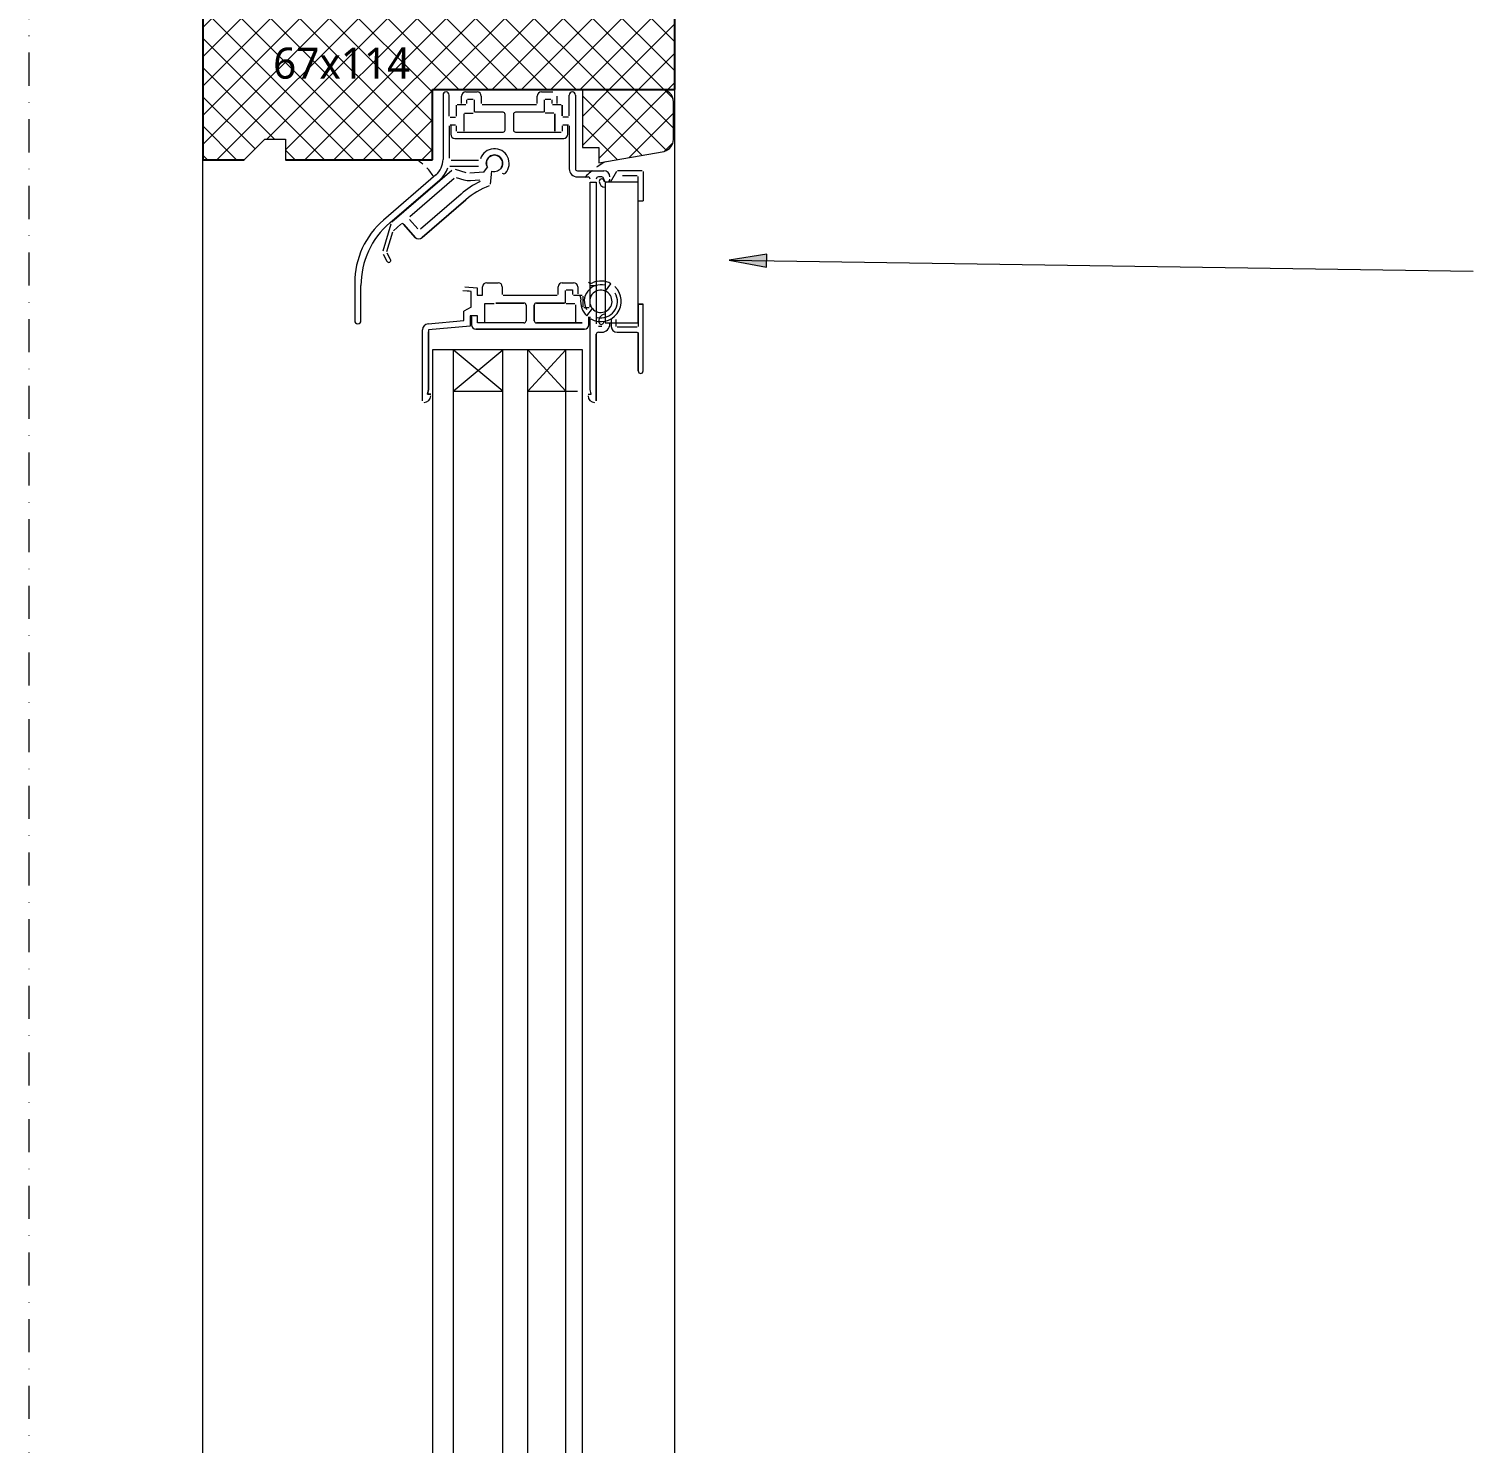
# Model space of a CAD drawing. Header units: millimetres. Extents: x 2927 to 18500, y -7154 to 6447.
# Drawn here: x 4138.3 to 4487.1, y 3520.2 to 3861.8 of the extents above; entities that cross this region are included whole.
import ezdxf

# ---------------------------------------------------------------- set-up
doc = ezdxf.new("R2010")
doc.units = ezdxf.units.MM
doc.linetypes.add('MV_hidden', pattern=[3.75, 2.5, -1.25])
doc.linetypes.add('MV_stramien', pattern=[16, 8, -4, 0, -4])
for name, color, linetype, lineweight in [('A-DETL', 90, 'Continuous', 13), ('A-DETL-GENF', 92, 'Continuous', 18), ('A-DETL-MEDM', 33, 'Continuous', 18), ('G-ANNO-TEXT', 231, 'Continuous', 13)]:
    doc.layers.add(name, color=color, linetype=linetype, lineweight=lineweight)
doc.styles.add('Segoe UI', font='segoeui.ttf', dxfattribs={"height": 7.5})
pattern_1 = [(45, (0, 0), (-3.535534, 3.535534), []), (135, (0, 0), (-3.535534, -3.535534), [])]

# ---------------------------------------------------------------- blocks, each defined once
blk = doc.blocks.new('31 dubbel_glas1 - Type 1-3227790-Details Domera')
at = {"layer": 'A-DETL-GENF', "lineweight": 13}
for p, q in [((392.91, 0), (1.99, 0)), ((392.91, -36.19), (392.91, 0)), ((392.91, -5), (2, -5)), ((2, -14.6), (10, -5)), ((10, -17), (10, -5)), ((382.91, -5), (382.91, -17)), ((382.91, -17), (392.91, -5)), ((382.91, -5), (392.91, -17)), ((2, -7.4), (10, -17)), ((2, -17), (392.91, -17)), ((2, -23), (392.91, -23)), ((2, -30.35), (10, -23)), ((10, -35), (10, -23)), ((382.91, -23), (382.91, -35)), ((382.91, -32.19), (392.91, -23)), ((382.91, -23), (392.91, -32.19)), ((2, -24.84), (10, -32.19)), ((2, -32.19), (392.91, -32.19)), ((17, -36.19), (392.91, -36.19))]:
    blk.add_line(p, q, dxfattribs=at)

msp = doc.modelspace()

# ---------------------------------------------------------------- hatches: boundary and pattern name
at = {"layer": 'A-DETL-GENF', "lineweight": 13}
h = msp.add_hatch(dxfattribs=at)
h.set_pattern_fill('FP_12', color=250, style=0, pattern_type=2)
h.set_pattern_definition(pattern_1)
h.paths.add_polyline_path([(4180.28, 3830.14), (4190.28, 3830.14), (4195.28, 3835.14), (4200.28, 3835.14), (4200.28, 3830.14), (4235.78, 3830.14), (4235.78, 3847.14), (4294.28, 3847.14), (4294.28, 3897.14), (4243.28, 3897.14), (4243.28, 3896.04), (4243.54, 3896.01), (4243.78, 3895.91), (4243.99, 3895.75), (4244.15, 3895.54), (4244.25, 3895.3), (4244.28, 3895.04), (4244.25, 3894.78), (4244.15, 3894.54), (4243.99, 3894.33), (4243.78, 3894.17), (4243.54, 3894.07), (4243.28, 3894.04), (4243.28, 3889.72), (4243.54, 3889.68), (4243.78, 3889.58), (4243.99, 3889.42), (4244.15, 3889.22), (4244.25, 3888.98), (4244.28, 3888.72), (4244.25, 3888.46), (4244.15, 3888.22), (4243.99, 3888.01), (4243.78, 3887.85), (4243.54, 3887.75), (4243.28, 3887.72), (4243.28, 3883.4), (4243.54, 3883.36), (4243.78, 3883.26), (4243.99, 3883.1), (4244.15, 3882.9), (4244.25, 3882.65), (4244.28, 3882.4), (4244.25, 3882.14), (4244.15, 3881.9), (4243.99, 3881.69), (4243.78, 3881.53), (4243.54, 3881.43), (4243.28, 3881.4), (4243.28, 3877.14), (4241.26, 3877.14), (4241.23, 3876.89), (4241.13, 3876.64), (4240.97, 3876.44), (4240.76, 3876.28), (4240.52, 3876.18), (4240.26, 3876.14), (4240, 3876.18), (4239.76, 3876.28), (4239.55, 3876.44), (4239.4, 3876.64), (4239.3, 3876.89), (4239.26, 3877.14), (4234.94, 3877.14), (4234.91, 3876.89), (4234.81, 3876.64), (4234.65, 3876.44), (4234.44, 3876.28), (4234.2, 3876.18), (4233.94, 3876.14), (4233.68, 3876.18), (4233.44, 3876.28), (4233.23, 3876.44), (4233.07, 3876.64), (4232.97, 3876.89), (4232.94, 3877.14), (4228.62, 3877.14), (4228.58, 3876.89), (4228.48, 3876.64), (4228.32, 3876.44), (4228.12, 3876.28), (4227.88, 3876.18), (4227.62, 3876.14), (4227.36, 3876.18), (4227.12, 3876.28), (4226.91, 3876.44), (4226.75, 3876.64), (4226.65, 3876.89), (4226.62, 3877.14), (4222.29, 3877.14), (4222.26, 3876.89), (4222.16, 3876.64), (4222, 3876.44), (4221.79, 3876.28), (4221.55, 3876.18), (4221.29, 3876.14), (4221.04, 3876.18), (4220.79, 3876.28), (4220.59, 3876.44), (4220.43, 3876.64), (4220.33, 3876.89), (4220.29, 3877.14), (4215.97, 3877.14), (4215.94, 3876.89), (4215.84, 3876.64), (4215.68, 3876.44), (4215.47, 3876.28), (4215.23, 3876.18), (4214.97, 3876.14), (4214.71, 3876.18), (4214.47, 3876.28), (4214.27, 3876.44), (4214.11, 3876.64), (4214.01, 3876.89), (4213.97, 3877.14), (4213.28, 3877.14), (4213.28, 3881.4), (4213.03, 3881.43), (4212.78, 3881.53), (4212.58, 3881.69), (4212.42, 3881.9), (4212.32, 3882.14), (4212.28, 3882.4), (4212.32, 3882.65), (4212.42, 3882.9), (4212.58, 3883.1), (4212.78, 3883.26), (4213.03, 3883.36), (4213.28, 3883.4), (4213.28, 3887.72), (4213.03, 3887.75), (4212.78, 3887.85), (4212.58, 3888.01), (4212.42, 3888.22), (4212.32, 3888.46), (4212.28, 3888.72), (4212.32, 3888.98), (4212.42, 3889.22), (4212.58, 3889.42), (4212.78, 3889.63), (4180.28, 3883.9), (4180.28, 3849.34)])
h = msp.add_hatch(dxfattribs=at)
h.set_pattern_fill('FP_12', color=250, style=0, pattern_type=2)
h.set_pattern_definition(pattern_1)
h.paths.add_polyline_path([(4275.97, 3829.43), (4291.74, 3832.18), (4292.35, 3832.41), (4292.9, 3832.77), (4293.35, 3833.25), (4293.69, 3833.81), (4293.9, 3834.43), (4293.97, 3835.08), (4293.97, 3844.14), (4293.87, 3844.92), (4293.57, 3845.64), (4293.09, 3846.27), (4292.47, 3846.74), (4291.75, 3847.04), (4290.97, 3847.14), (4271.97, 3847.14), (4271.97, 3833.14), (4275.97, 3833.14)])
at = {"layer": 'G-ANNO-TEXT'}
msp.add_hatch(color=7, dxfattribs=at).paths.add_polyline_path([(4307.46, 3805.89), (4316.43, 3804.17), (4316.48, 3807.34)])

# ---------------------------------------------------------------- linework, layer by layer
at = {"layer": 'A-DETL', "linetype": 'MV_stramien', "lineweight": 18}
msp.add_line((4138.28, 4194.14), (4138.28, 3420.83), dxfattribs=at)
at = {"layer": 'A-DETL', "lineweight": 18}
for p, q in [((4238.31, 3845.77), (4238.31, 3830.25)), ((4239.81, 3840.67), (4239.81, 3845.77)), ((4242.81, 3843.72), (4242.81, 3845.52)), ((4243.81, 3846.52), (4246.56, 3846.52)), ((4244.06, 3843.72), (4244.06, 3844.62)), ((4244.26, 3844.82), (4245.61, 3844.82)), ((4245.81, 3844.62), (4245.81, 3841.62)), ((4247.56, 3845.52), (4247.56, 3843.72)), ((4261.06, 3843.72), (4261.06, 3845.52)), ((4262.06, 3846.52), (4264.81, 3846.52)), ((4262.81, 3841.62), (4262.81, 3844.62)), ((4263.01, 3844.82), (4264.36, 3844.82)), ((4264.56, 3844.62), (4264.56, 3843.72)), ((4265.81, 3845.52), (4265.81, 3843.72)), ((4268.78, 3840.72), (4268.78, 3845.77)), ((4270.28, 3845.77), (4270.28, 3827.99)), ((4271.97, 3847.14), (4271.97, 3833.14)), ((4293.97, 3835.08), (4293.97, 3844.14)), ((4294.28, 3537.62), (4294.28, 3847.14)), ((4294.28, 3391.33), (4294.28, 3847.14)), ((4241.56, 3840.67), (4241.56, 3843.32)), ((4241.76, 3843.52), (4243.86, 3843.52)), ((4243.31, 3841.22), (4243.31, 3837.02)), ((4243.51, 3841.42), (4245.61, 3841.42)), ((4252.81, 3841.62), (4246.01, 3841.62)), ((4247.76, 3843.52), (4260.86, 3843.52)), ((4253.31, 3837.32), (4253.31, 3841.12)), ((4255.31, 3841.12), (4255.31, 3837.32)), ((4262.61, 3841.62), (4255.81, 3841.62)), ((4265.11, 3841.42), (4263.01, 3841.42)), ((4264.76, 3843.52), (4266.86, 3843.52)), ((4265.31, 3841.22), (4265.31, 3837.02)), ((4265.31, 3837.02), (4265.31, 3841.22)), ((4267.06, 3840.72), (4267.06, 3843.32)), ((4267.06, 3843.32), (4267.06, 3840.72)), ((4239.81, 3838.32), (4239.81, 3830.52)), ((4240.01, 3840.47), (4241.36, 3840.47)), ((4241.36, 3838.52), (4240.01, 3838.52)), ((4240.16, 3838.32), (4240.16, 3836.32)), ((4241.56, 3837.02), (4241.56, 3838.32)), ((4267.06, 3838.32), (4267.06, 3837.02)), ((4267.26, 3840.52), (4268.58, 3840.52)), ((4268.58, 3838.52), (4267.26, 3838.52)), ((4268.46, 3836.32), (4268.46, 3838.32)), ((4268.78, 3838.32), (4268.78, 3827.99)), ((4190.28, 3830.14), (4195.28, 3835.14)), ((4195.28, 3835.14), (4200.28, 3835.14)), ((4200.28, 3835.14), (4200.28, 3830.14)), ((4241.16, 3835.32), (4267.46, 3835.32)), ((4241.76, 3836.82), (4252.81, 3836.82)), ((4255.81, 3836.82), (4266.86, 3836.82)), ((4180.28, 3537.36), (4180.28, 3830.14)), ((4271.97, 3833.14), (4275.97, 3833.14)), ((4275.97, 3833.14), (4275.97, 3829.43)), ((4275.97, 3829.43), (4291.74, 3832.18)), ((4240.4, 3827.57), (4225.98, 3815.09)), ((4246.88, 3828.52), (4239.95, 3828.52)), ((4240.31, 3830.02), (4246.88, 3830.02)), ((4243.89, 3827.01), (4241.34, 3827.77)), ((4248.14, 3827.15), (4244.78, 3826.91)), ((4248.14, 3827.15), (4249.02, 3828.34)), ((4249.77, 3824.29), (4250.13, 3827.42)), ((4270.78, 3827.49), (4277.13, 3827.49)), ((4278.75, 3824.74), (4280.28, 3827.38)), ((4286.44, 3827.48), (4280.45, 3827.48)), ((4286.64, 3827.28), (4286.64, 3820.24)), ((4236.58, 3826.47), (4223.93, 3815.59)), ((4225.43, 3814.9), (4237.56, 3825.33)), ((4230.28, 3816.43), (4241.04, 3825.74)), ((4241.51, 3825.84), (4243.37, 3825.28)), ((4241.51, 3825.84), (4243.37, 3825.28)), ((4244.91, 3825.11), (4247.18, 3825.28)), ((4270.78, 3825.99), (4273.33, 3825.99)), ((4273.83, 3799.73), (4273.83, 3824.73)), ((4273.83, 3824.73), (4275.33, 3824.73)), ((4275.33, 3824.73), (4275.33, 3799.81)), ((4276.63, 3825.99), (4275.83, 3825.99)), ((4285.44, 3824.74), (4277.44, 3824.74)), ((4277.44, 3824.74), (4277.44, 3790.74)), ((4285.24, 3826.28), (4281.65, 3826.28)), ((4285.44, 3820.24), (4285.44, 3826.08)), ((4285.44, 3790.74), (4285.44, 3824.74)), ((4242.68, 3821.87), (4232.9, 3813.41)), ((4243.86, 3820.51), (4233.28, 3811.36)), ((4233.28, 3811.36), (4243.86, 3820.51)), ((4285.44, 3820.24), (4286.64, 3820.24)), ((4225.67, 3814.62), (4223.74, 3808.07)), ((4224.76, 3807.99), (4226.17, 3812.77)), ((4228.16, 3814.6), (4226.32, 3813.01)), ((4226.32, 3813.01), (4228.16, 3814.6)), ((4231.59, 3811.41), (4228.87, 3814.55)), ((4228.87, 3814.55), (4231.59, 3811.41)), ((4232.19, 3813.46), (4230.23, 3815.73)), ((4223.83, 3807.31), (4224.76, 3805.62)), ((4225.65, 3806.08), (4224.8, 3807.61)), ((4216.98, 3800.43), (4216.98, 3791.29)), ((4218.48, 3791.29), (4218.48, 3799.74)), ((4243.61, 3799.49), (4246.58, 3799.23)), ((4246.58, 3799.23), (4246.58, 3797.44)), ((4247.86, 3797.44), (4247.86, 3799.44)), ((4248.86, 3800.44), (4251.61, 3800.44)), ((4252.61, 3799.44), (4252.61, 3797.64)), ((4266.11, 3797.64), (4266.11, 3799.44)), ((4266.11, 3797.64), (4266.11, 3799.44)), ((4267.11, 3800.44), (4269.86, 3800.44)), ((4268.06, 3798.74), (4269.61, 3798.74)), ((4269.61, 3798.74), (4269.61, 3797.64)), ((4270.86, 3799.44), (4270.86, 3797.74)), ((4273.83, 3794.64), (4273.83, 3799.73)), ((4275.33, 3799.73), (4273.83, 3799.73)), ((4275.33, 3799.73), (4275.33, 3790.49)), ((4277.52, 3798.43), (4278.85, 3800.22)), ((4244.62, 3798.4), (4243.11, 3798.53)), ((4245.08, 3798.36), (4243.11, 3798.53)), ((4245.08, 3794.56), (4245.08, 3798.36)), ((4245.08, 3794.56), (4245.08, 3797.9)), ((4246.58, 3797.44), (4247.86, 3797.44)), ((4248.36, 3795.34), (4248.36, 3790.94)), ((4250.66, 3795.34), (4248.36, 3795.34)), ((4251.06, 3795.54), (4257.86, 3795.54)), ((4257.86, 3795.54), (4251.06, 3795.54)), ((4252.81, 3797.44), (4265.91, 3797.44)), ((4260.86, 3795.54), (4267.66, 3795.54)), ((4267.66, 3795.54), (4260.86, 3795.54)), ((4267.86, 3795.54), (4267.86, 3798.54)), ((4270.16, 3795.34), (4268.06, 3795.34)), ((4269.81, 3797.44), (4271.91, 3797.44)), ((4272.11, 3797.24), (4272.11, 3794.64)), ((4285.44, 3795.24), (4286.64, 3795.24)), ((4286.64, 3795.24), (4285.44, 3795.24)), ((4285.44, 3795.24), (4285.44, 3789.88)), ((4286.64, 3779.13), (4286.64, 3795.24)), ((4245.08, 3794.56), (4243.33, 3793.56)), ((4243.33, 3791.3), (4243.33, 3793.56)), ((4244.83, 3792.44), (4244.83, 3789.92)), ((4246.61, 3792.44), (4244.83, 3792.44)), ((4245.21, 3790.24), (4245.21, 3792.44)), ((4245.21, 3792.24), (4245.21, 3790.24)), ((4245.21, 3792.24), (4245.21, 3790.24)), ((4246.61, 3790.74), (4246.61, 3792.44)), ((4258.36, 3795.04), (4258.36, 3791.24)), ((4260.36, 3791.24), (4260.36, 3795.04)), ((4260.36, 3795.04), (4260.36, 3791.24)), ((4270.36, 3790.94), (4270.36, 3795.14)), ((4272.31, 3794.44), (4273.63, 3794.44)), ((4273.05, 3792.42), (4274.38, 3794.21)), ((4273.51, 3790.24), (4273.51, 3792.24)), ((4273.51, 3790.24), (4273.51, 3792.24)), ((4273.51, 3792.24), (4273.51, 3790.24)), ((4273.83, 3774.64), (4273.83, 3792.24)), ((4233.33, 3771.92), (4233.33, 3789.05)), ((4234.7, 3790.54), (4243.33, 3791.3)), ((4244.83, 3789.92), (4234.83, 3789.05)), ((4234.83, 3789.05), (4234.83, 3774.64)), ((4234.83, 3774.64), (4234.83, 3788.59)), ((4246.21, 3789.24), (4272.51, 3789.24)), ((4246.21, 3789.24), (4272.51, 3789.24)), ((4259.36, 3789.24), (4246.21, 3789.24)), ((4257.86, 3790.74), (4246.61, 3790.74)), ((4272.51, 3789.24), (4259.36, 3789.24)), ((4271.91, 3790.74), (4260.86, 3790.74)), ((4260.86, 3790.74), (4271.91, 3790.74)), ((4275.83, 3789.99), (4276.63, 3789.99)), ((4275.83, 3788.49), (4276.63, 3788.49)), ((4277.44, 3790.74), (4285.44, 3790.74)), ((4278.94, 3791.54), (4278.94, 3789.88)), ((4280.14, 3789.88), (4280.14, 3791.54)), ((4285.24, 3789.68), (4280.34, 3789.68)), ((4285.24, 3789.68), (4280.34, 3789.68)), ((4280.34, 3788.48), (4285.24, 3788.48)), ((4280.34, 3788.48), (4285.24, 3788.48)), ((4280.34, 3788.48), (4285.24, 3788.48)), ((4285.44, 3779.13), (4285.44, 3788.48)), ((4285.44, 3788.28), (4285.44, 3779.13)), ((4275.33, 3771.92), (4275.33, 3787.99)), ((4275.33, 3787.99), (4275.33, 3771.92)), ((4180.28, 3363.24), (4180.28, 3778.24)), ((4234.53, 3773.52), (4234.83, 3774.64)), ((4234.83, 3774.64), (4234.53, 3773.52)), ((4274.13, 3773.52), (4273.83, 3774.64)), ((4235.33, 3773.52), (4234.53, 3773.52)), ((4234.53, 3773.52), (4235.33, 3773.52)), ((4273.33, 3773.52), (4274.13, 3773.52))]:
    msp.add_line(p, q, dxfattribs=at)
for centre, radius, start, end in [((4239.06, 3845.77), 0.75, 0, 180), ((4243.81, 3845.52), 1, 90, 180), ((4246.56, 3845.52), 1, 0, 90), ((4262.06, 3845.52), 1, 90, 180), ((4269.53, 3845.77), 0.75, 0, 180), ((4290.97, 3844.14), 3, 0, 90), ((4252.81, 3841.12), 0.5, 0, 90), ((4255.81, 3841.12), 0.5, 90, 180), ((4252.81, 3837.32), 0.5, 270, 0), ((4255.81, 3837.32), 0.5, 180, 270), ((4241.16, 3836.32), 1, 180, 270), ((4267.46, 3836.32), 1, 270, 0), ((4290.97, 3835.08), 3, 284.8758, 0), ((4233.31, 3830.25), 5, 310.8, 0), ((4250.73, 3829.27), 3.55, 318.4353, 162.0226), ((4250.73, 3829.27), 2.05, 320.3077, 198.6923), ((4250.73, 3829.27), 2.05, 320.3077, 198.6923), ((4250.73, 3829.27), 1.95, 251.9206, 208.4771), ((4233.31, 3830.25), 6.5, 310.8, 341.3949), ((4253.02, 3827.25), 0.5, 219, 318.4353), ((4270.78, 3827.99), 2, 180, 270), ((4270.78, 3827.99), 0.5, 180, 270), ((4277.13, 3825.99), 1.5, 0, 90), ((4256.42, 3805.99), 21, 115.7799, 130.868), ((4244.6, 3829.4), 4.3, 253.3299, 274.1297), ((4244.6, 3829.4), 4.3, 253.3299, 274.1297), ((4256.42, 3805.99), 19.2, 111.2689, 130.868), ((4273.33, 3825.49), 0.5, 0, 90), ((4273.33, 3825.49), 0.5, 0, 90), ((4275.83, 3825.49), 0.5, 90, 180), ((4276.64, 3824.92), 0.6, 0, 180), ((4277.44, 3824.92), 1.4, 180, 269.8107), ((4276.63, 3825.49), 0.5, 0, 90), ((4277.88, 3825.48), 0.75, 180, 0), ((4236.98, 3800.43), 20, 130.6957, 180), ((4238.48, 3799.74), 20, 130.6957, 180), ((4228.49, 3814.22), 0.5, 40.9247, 130.868), ((4232.46, 3812.3), 1.25, 225.5021, 310.868), ((4232.46, 3812.3), 1.25, 225.5021, 310.868), ((4225.2, 3805.86), 0.5, 209.0401, 26.0854), ((4248.86, 3799.44), 1, 90, 180), ((4251.61, 3799.44), 1, 0, 90), ((4267.11, 3799.44), 1, 90, 180), ((4269.86, 3799.44), 1, 0, 90), ((4276.43, 3795.96), 4, 75.4061, 209.7734), ((4274.04, 3801.35), 1, 233.3517, 293.9108), ((4276.43, 3795.96), 4.9, 240.3852, 46.3182), ((4276.43, 3795.96), 4.9, 60.3852, 113.9108), ((4257.86, 3795.04), 0.5, 0, 90), ((4260.86, 3795.04), 0.5, 90, 180), ((4270.58, 3796.7), 1, 352.7926, 48.0474), ((4276.43, 3795.96), 4.9, 172.7926, 226.3182), ((4276.43, 3795.96), 2.7, 66.1913, 220.5121), ((4276.43, 3795.96), 2.7, 66.1913, 220.5121), ((4276.43, 3795.96), 2.7, 220.5239, 66.1788), ((4276.43, 3795.96), 4, 256.93, 29.7734), ((4277.73, 3791.14), 1.8, 92.5417, 181.7834), ((4217.73, 3791.29), 0.75, 180, 0), ((4234.83, 3789.05), 1.5, 95, 180), ((4246.21, 3790.24), 1, 180, 270), ((4246.21, 3790.24), 1, 180, 270), ((4246.21, 3790.24), 1, 180, 270), ((4257.86, 3791.24), 0.5, 270, 0), ((4260.86, 3791.24), 0.5, 180, 270), ((4272.51, 3790.24), 1, 270, 0), ((4272.51, 3790.24), 1, 270, 0), ((4272.51, 3790.24), 1, 270, 0), ((4275.83, 3787.99), 0.5, 90, 180), ((4276.53, 3790.99), 0.6, 171.2885, 10.9547), ((4276.63, 3790.49), 2, 270, 0), ((4276.63, 3790.49), 2, 270, 360), ((4276.63, 3790.49), 2, 270, 360), ((4280.34, 3789.88), 1.4, 180, 270), ((4286.04, 3779.13), 0.6, 180, 0), ((4233.73, 3773.12), 1.6, 270, 360), ((4274.93, 3773.12), 1.6, 180, 270)]:
    msp.add_arc(centre, radius, start, end, dxfattribs=at)
at = {"layer": 'A-DETL', "linetype": 'MV_hidden', "lineweight": 18}
for centre, radius, start, end in [((4226.25, 3820.33), 11.33, 31.5104, 60.023), ((4289.44, 3809.04), 23.85, 120.0447, 136.6894)]:
    msp.add_arc(centre, radius, start, end, dxfattribs=at)
at = {"layer": 'A-DETL-MEDM', "lineweight": 25}
for p, q in [((4294.28, 3847.14), (4294.28, 3897.14)), ((4180.28, 3883.9), (4180.28, 3830.14)), ((4235.78, 3830.14), (4235.78, 3847.14)), ((4235.78, 3847.14), (4294.28, 3847.14)), ((4180.28, 3830.14), (4190.28, 3830.14)), ((4200.28, 3830.14), (4235.78, 3830.14))]:
    msp.add_line(p, q, dxfattribs=at)
at = {"layer": 'G-ANNO-TEXT', "color": 250}
for p, q in [((4316.48, 3807.34), (4307.46, 3805.89)), ((4307.46, 3805.89), (4316.43, 3804.17)), ((4307.46, 3805.89), (4487.11, 3803.24)), ((4316.43, 3804.17), (4316.48, 3807.34))]:
    msp.add_line(p, q, dxfattribs=at)

# ---------------------------------------------------------------- block references
at = {"layer": 'A-DETL-GENF', "lineweight": 13, "rotation": 89.99999999999893}
msp.add_blockref('31 dubbel_glas1 - Type 1-3227790-Details Domera', (4235.78, 3391.33), dxfattribs=at)

# ---------------------------------------------------------------- texts
at = {"layer": 'G-ANNO-TEXT', "color": 8, "insert": (4197.28, 3857.23), "char_height": 7.5, "width": 40.0844, "attachment_point": 1, "style": 'Segoe UI'}
msp.add_mtext('67x114', dxfattribs=at)

doc.saveas('drawing.dxf')
